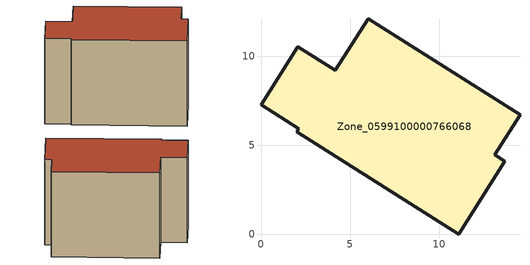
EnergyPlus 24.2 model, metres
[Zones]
Zone_0599100000766068
 floor ground (C_G): 6.01,12.1 14.54,6.7 13.12,4.46 13.69,4.1 11.09,0 2,5.75 2.11,5.93 0,7.27 2.06,10.53 4.17,9.19 z1.64
 wall outside (C_F): 2.11,5.93 2,5.75 11.09,0 13.69,4.1 13.12,4.46 14.54,6.7 6.01,12.1 4.17,9.19 2.06,10.53 0,7.27 2.11,5.93 z1.64:10.34
 roof outside (C_R): 2.06,10.53 0,7.27 2.11,5.93 2,5.75 11.09,0 13.69,4.1 13.12,4.46 14.54,6.7 6.01,12.1 4.17,9.19 z10.34
[BUILDING]
Pand.0599100000766068: North Axis=0; Terrain=City; Loads Convergence Tolerance Value=0.04; Temperature Convergence Tolerance Value=0.4; Solar Distribution=FullExterior; Maximum Number of Warmup Days=25; Minimum Number of Warmup Days=1
[Site:Location]
Rotterdam.The.Hague.AP_ZH_NLD Design_Conditions: Latitude=51.96; Longitude=4.45; Time Zone=1; Elevation=-4.5
[SITE:GROUNDTEMPERATURE:BUILDINGSURFACE]
18, 18, 18, 18, 18, 18, 18, 18, 18, 18, 18, 18
[MATERIAL] Thermal Absorptance=0.9; Solar Absorptance=0.7; Visible Absorptance=0.7
Name | Roughness | Thickness | Conductivity | Density | Specific Heat
G.TI.2006-2014 | MediumSmooth | 0.15 | 0.06 | 540 | 1210
F.TI.2006-2014 | Rough | 0.3 | 0.12 | 1920 | 840
R.TI.2006-2014 | MediumRough | 0.2 | 0.08 | 1500 | 1000
[CONSTRUCTION]
C_G: G.TI.2006-2014
C_F: F.TI.2006-2014
C_R: R.TI.2006-2014
[ZONE]
Zone_0599100000766068: Type=1; Multiplier=1; Ceiling Height=Autocalculate; Volume=Autocalculate; Floor Area=autocalculate; Part of Total Floor Area=Yes
[ZONEINFILTRATION:DESIGNFLOWRATE]
Infil_Zone_0599100000766068: Zone or ZoneList or Space or SpaceList=Zone_0599100000766068; Schedule=AlwaysOn; Design Flow Rate Calculation Method=Flow/Area; Flow Rate per Floor Area=0.0015; Constant Term Coefficient=1; Temperature Term Coefficient=0; Velocity Term Coefficient=0; Velocity Squared Term Coefficient=0
[HVACTEMPLATE:ZONE:IDEALLOADSAIRSYSTEM]
Zone_0599100000766068: Maximum Heating Supply Air Temperature=50; Minimum Cooling Supply Air Temperature=13; Maximum Heating Supply Air Humidity Ratio=0.0156; Minimum Cooling Supply Air Humidity Ratio=0.0077; Heating Limit=NoLimit; Cooling Limit=NoLimit; Dehumidification Control Type=ConstantSensibleHeatRatio; Cooling Sensible Heat Ratio=0.7; Dehumidification Setpoint=60; Humidification Control Type=None; Humidification Setpoint=30; Outdoor Air Method=None; Outdoor Air Flow Rate per Person=0.00944; Outdoor Air Flow Rate per Zone Floor Area=0; Outdoor Air Flow Rate per Zone=0; Demand Controlled Ventilation Type=None; Outdoor Air Economizer Type=NoEconomizer; Heat Recovery Type=None; Sensible Heat Recovery Effectiveness=0.7; Latent Heat Recovery Effectiveness=0.65
[ZONECONTROL:THERMOSTAT]
ThermostatControl_Zone_0599100000766068: Zone or ZoneList=Zone_0599100000766068; Control Type Schedule=DualSetpointControlType; Control 1=Thermostat_Zone_0599100000766068; Temperature Difference Between Cutout And Setpoint=0
[THERMOSTATSETPOINT:DUALSETPOINT]
Thermostat_Zone_0599100000766068: Heating Setpoint Temperature Schedule=HeatingSetpoint_Zone_0599100000766068; Cooling Setpoint Temperature Schedule=CoolingSetpoint_Zone_0599100000766068
[SCHEDULE:COMPACT]
HeatingSetpoint_Zone_0599100000766068: Through: 12/31, For: AllDays, Until: 24:00, 21
CoolingSetpoint_Zone_0599100000766068: Through: 12/31, For: AllDays, Until: 24:00, 24
DualSetpointControlType: Through: 12/31, For: AllDays, Until: 24:00, 4
AlwaysOn: Through: 12/31, For: AllDays, Until: 24:00, 1
